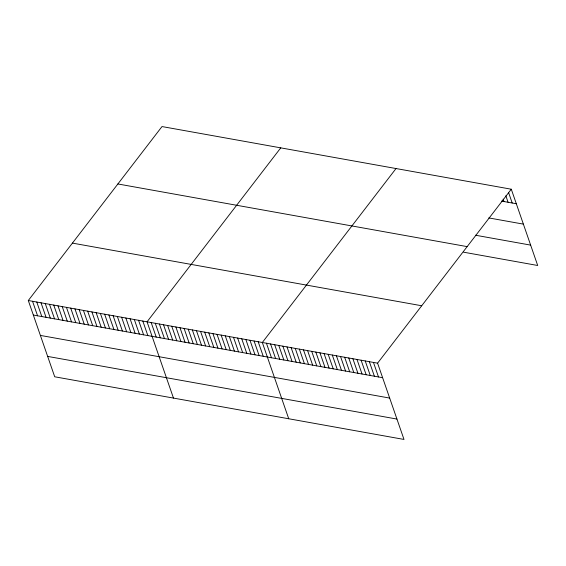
<?xml version="1.0" encoding="UTF-8"?>
<svg xmlns="http://www.w3.org/2000/svg" width="566" height="566" viewBox="0 0 566 566"><rect width="100%" height="100%" fill="white"/><g stroke="black" fill="none" stroke-linecap="round" stroke-linejoin="round"><path stroke-width="0.85" d="M511.289 189.214L377.586 363.16L403.997 439.442L54.711 376.786L28.3 300.511L162.003 126.558L511.289 189.214L537.7 265.489L463.604 252.195M280.757 147.86L147.054 321.813L173.472 398.089M396.023 168.541L262.32 342.487L288.731 418.762M501.497 201.093L516.319 203.746M488.798 217.924L523.373 224.122M475.482 235.223L530.646 245.113M117.884 183.964L467.162 246.62M72.42 243.104L421.705 305.76M28.3 300.511L377.586 363.16M33.33 315.043L382.616 377.699M40.391 335.419L389.677 398.075M47.657 356.41L396.943 419.066M508.565 192.511L512.202 203.01M505.848 195.815L508.084 202.274M503.132 199.112L503.973 201.531M373.468 362.424L378.498 376.963M369.35 361.688L374.388 376.22M365.233 360.945L370.27 375.484M361.115 360.209L366.152 374.742M357.005 359.474L362.035 374.006M352.887 358.731L357.917 373.27M348.769 357.995L353.8 372.527M344.652 357.252L349.689 371.791M340.534 356.516L345.571 371.055M336.416 355.781L341.454 370.313M332.306 355.038L337.336 369.577M328.188 354.302L333.218 368.834M324.07 353.566L329.101 368.098M319.953 352.823L324.983 367.362M315.835 352.087L320.872 366.619M311.717 351.352L316.755 365.884M307.6 350.609L312.637 365.148M303.489 349.873L308.52 364.405M299.372 349.13L304.402 363.669M295.254 348.394L300.284 362.926M291.136 347.658L296.167 362.19M287.019 346.916L292.056 361.455M282.901 346.18L287.938 360.712M278.79 345.444L283.821 359.976M274.673 344.701L279.703 359.24M270.555 343.965L275.585 358.497M266.437 343.222L271.468 357.762M258.202 341.751L263.24 356.283M254.084 341.008L259.122 355.547M249.974 340.272L255.004 354.804M245.856 339.536L250.887 354.068M241.739 338.793L246.769 353.333M237.621 338.058L242.651 352.59M233.503 337.322L238.541 351.854M229.386 336.579L234.423 351.118M225.275 335.843L230.305 350.375M221.157 335.1L226.188 349.639M217.04 334.365L222.07 348.897M212.922 333.629L217.952 348.161M208.804 332.886L213.842 347.425M204.687 332.15L209.724 346.682M200.569 331.414L205.607 345.946M196.459 330.671L201.489 345.21M192.341 329.936L197.371 344.468M188.223 329.193L193.254 343.732M184.106 328.457L189.136 342.996M179.988 327.721L185.025 342.253M175.87 326.978L180.908 341.517M171.76 326.242L176.79 340.774M167.642 325.507L172.672 340.039M163.524 324.764L168.555 339.303M159.407 324.028L164.437 338.56M155.289 323.285L160.327 337.824M151.172 322.549L156.209 337.088M142.816 321.049L147.846 335.588M138.571 320.292L143.608 334.824M134.333 319.528L139.363 334.067M130.088 318.771L135.125 333.303M125.85 318.007L130.88 332.546M121.612 317.25L126.642 331.782M117.367 316.486L122.398 331.018M113.129 315.729L118.16 330.261M108.884 314.965L113.922 329.497M104.646 314.201L109.677 328.74M100.401 313.444L105.439 327.976M96.163 312.68L101.194 327.219M91.918 311.923L96.956 326.455M87.68 311.159L92.711 325.698M83.435 310.401L88.473 324.934M79.198 309.637L84.228 324.176M74.953 308.88L79.99 323.412M70.715 308.116L75.745 322.655M66.47 307.359L71.507 321.891M62.232 306.595L67.262 321.134M57.987 305.838L63.024 320.37M53.749 305.074L58.779 319.606M49.504 304.317L54.541 318.849M45.266 303.553L50.296 318.085M41.021 302.789L46.058 317.328M36.783 302.032L41.813 316.564M32.538 301.268L37.575 315.807"/></g></svg>
